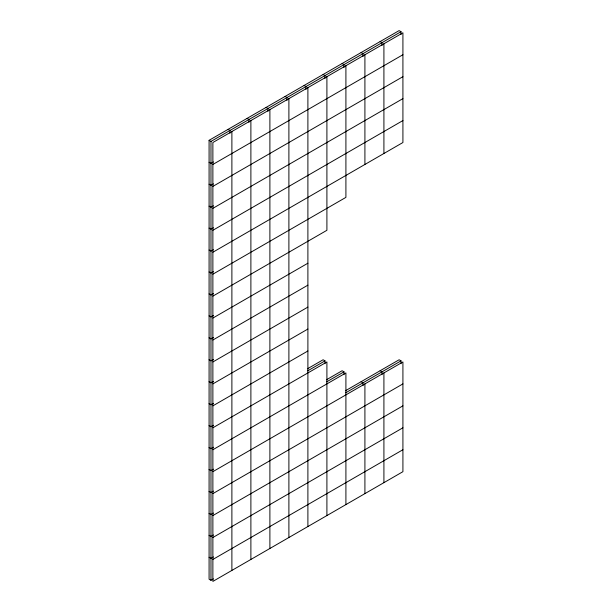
<?xml version="1.0" encoding="UTF-8"?>
<svg xmlns="http://www.w3.org/2000/svg" width="612" height="612" viewBox="0 0 612 612"><rect width="100%" height="100%" fill="white"/><g stroke="black" fill="none" stroke-linecap="round" stroke-linejoin="round"><path stroke-width="0.92" d="M213.458 578.868L210.979 580.306L209.082 579.204L209.082 140.316L399.123 30.6L401.021 31.694L401.021 34.563M209.082 140.316L210.979 141.418L401.021 31.694M213.458 161.928L210.979 163.358L209.082 162.264M212.877 164.46L402.918 54.736M213.458 183.875L210.979 185.306L209.082 184.212M212.877 186.4L402.918 76.684M213.458 205.816L210.979 207.246L209.082 206.152M212.877 208.348L402.918 98.624M213.458 227.763L210.979 229.194L209.082 228.1M212.877 230.288L402.918 120.572M213.458 249.704L210.979 251.142L209.082 250.04M212.877 252.236L402.918 142.52L402.918 32.796L212.877 142.512L212.877 581.4L402.918 471.684L402.918 361.96L212.877 471.676M213.458 271.651L210.979 273.082L209.082 271.988M212.877 274.184L345.91 197.378L345.91 65.714M213.458 293.599L210.979 295.03L209.082 293.928M212.877 296.124L326.907 230.296L326.907 76.684M213.458 315.54L210.979 316.97L209.082 315.876M212.877 318.072L307.897 263.206M213.458 337.487L210.979 338.918L209.082 337.816M212.877 340.012L307.897 285.154M213.458 359.428L210.979 360.858L209.082 359.764M212.877 361.96L307.897 307.094M213.458 381.375L210.979 382.806L209.082 381.704M212.877 383.9L307.897 329.042M213.458 403.316L210.979 404.746L209.082 403.652M212.877 405.848L307.897 350.982M307.408 368.829L323.105 359.764L325.003 360.858L325.003 363.727M213.458 425.263L210.979 426.694L209.082 425.592M307.652 370.88L325.003 360.858M212.877 427.788L326.907 361.96L326.907 515.572M326.41 379.8L342.108 370.734L344.005 371.836L344.005 374.697M213.458 447.204L210.979 448.634L209.082 447.54M326.655 381.85L344.005 371.836M212.877 449.736L345.91 372.93L345.91 504.594M345.413 390.77L399.123 359.764L401.021 360.858L401.021 363.727M213.458 469.152L210.979 470.582L209.082 469.481M345.658 392.82L401.021 360.858M213.458 491.092L210.979 492.522L209.082 491.428M212.877 493.624L402.918 383.9M213.458 513.04L210.979 514.47L209.082 513.376M212.877 515.564L402.918 405.848M213.458 534.98L210.979 536.418L209.082 535.316M212.877 537.512L402.918 427.788M213.458 556.928L210.979 558.358L209.082 557.264M212.877 559.452L402.918 449.736M380.113 41.57L382.018 42.672L382.018 45.533M361.111 52.54L363.015 53.642L363.015 56.503M342.108 63.518L344.005 64.612L344.005 67.473M323.105 74.488L325.003 75.582L325.003 78.451M304.103 85.458L306 86.56L306 89.421M285.093 96.428L286.997 97.53L286.997 100.391M266.09 107.406L267.995 108.5L267.995 111.361M247.087 118.376L248.985 119.47L248.985 122.339M228.085 129.346L229.982 130.448L229.982 133.309M380.113 370.734L382.018 371.836L382.018 374.697M361.111 381.712L363.015 382.806L363.015 385.667M383.915 43.766L383.915 153.49M383.915 372.93L383.915 482.654M364.913 54.736L364.913 164.46M364.913 383.9L364.913 493.624M307.897 87.654L307.897 526.542M288.895 98.624L288.895 537.512M269.892 109.602L269.892 548.482M250.889 120.572L250.889 559.46M231.887 131.542L231.887 570.43M210.979 141.418L210.979 580.306"/></g></svg>
